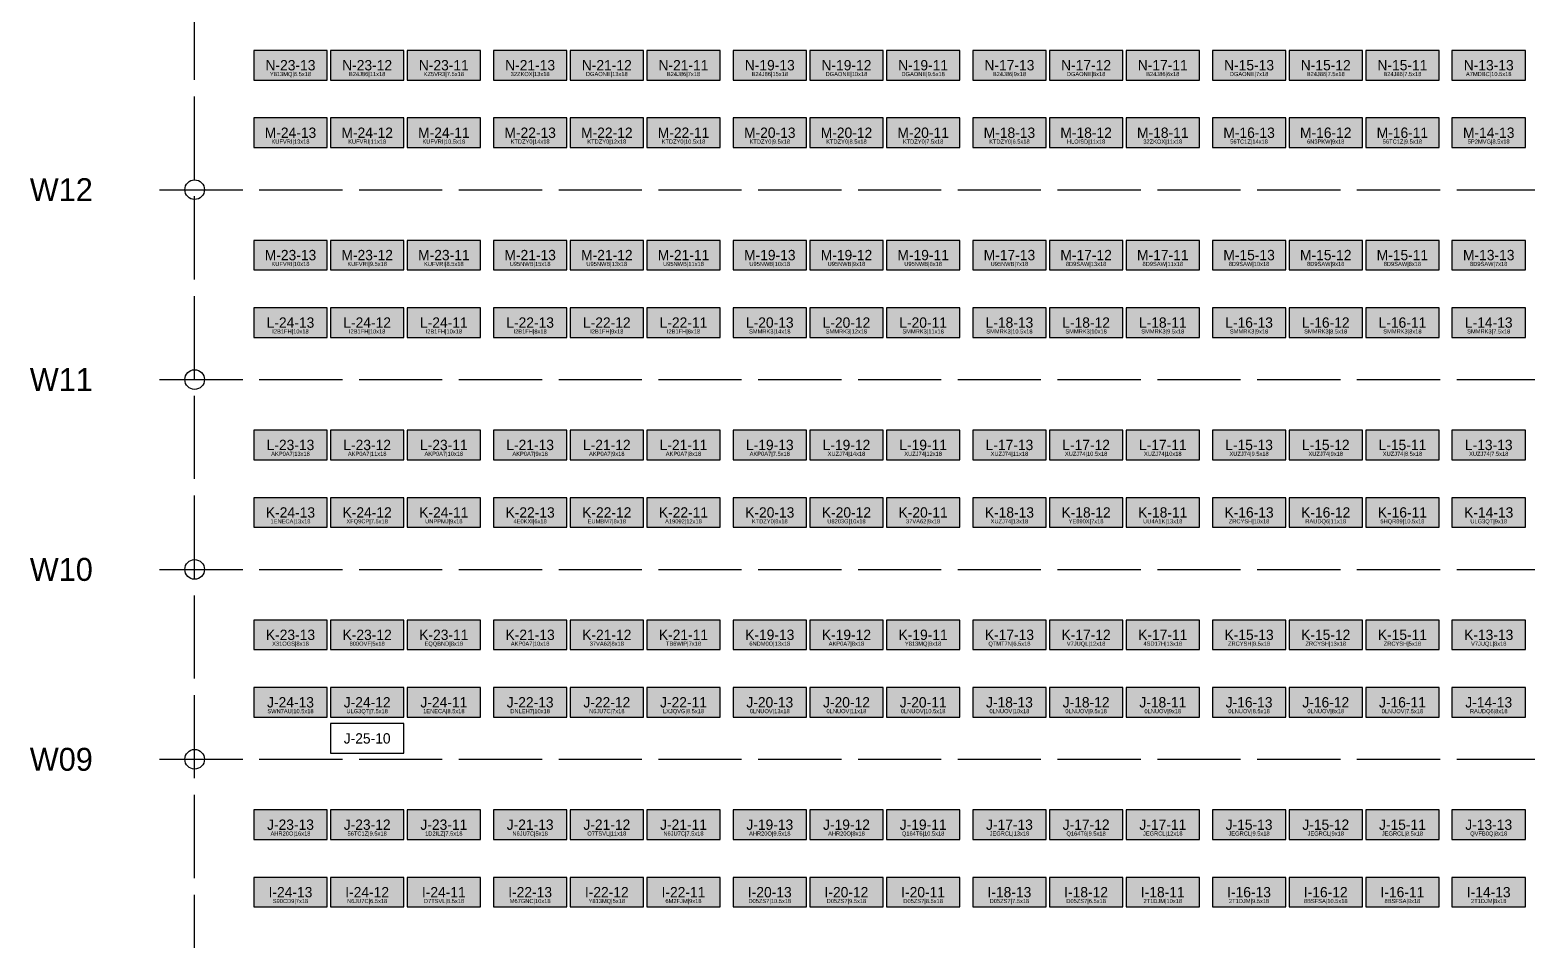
# Model space of a CAD drawing. Header units: metres. Extents: x 0 to 111, y -140 to 53.
# Drawn here: x 62.48 to 85.34, y 25.44 to 39.34 of the extents above; entities that cross this region are included whole.
import ezdxf
from ezdxf.enums import TextEntityAlignment as Align

# ---------------------------------------------------------------- set-up
doc = ezdxf.new("R2010")
doc.units = ezdxf.units.M
doc.linetypes.add('DASHED', pattern=[1.524, 1.27, -0.254])
for name, color, linetype in [('CROSS_AISLES', 4, 'Continuous'), ('LABELS', 7, 'Continuous'), ('RACK_L1', 7, 'Continuous'), ('STOCK_ONLY', 254, 'Continuous'), ('SUPPORT_POINTS', 8, 'Continuous'), ('WALKWAYS', 8, 'Continuous'), ('ZONE_A', 1, 'Continuous'), ('ZONE_B', 30, 'Continuous'), ('ZONE_C', 5, 'Continuous')]:
    doc.layers.add(name, color=color, linetype=linetype)

msp = doc.modelspace()

# ---------------------------------------------------------------- hatches: boundary and pattern name
at = {"layer": 'STOCK_ONLY'}
for points in [[(65.895, 38.574), (67.017, 38.574), (67.017, 39.025), (65.895, 39.025)], [(67.066, 38.574), (68.188, 38.574), (68.188, 39.025), (67.066, 39.025)], [(69.555, 38.574), (70.677, 38.574), (70.677, 39.025), (69.555, 39.025)], [(70.726, 38.574), (71.848, 38.574), (71.848, 39.025), (70.726, 39.025)], [(71.897, 38.574), (73.02, 38.574), (73.02, 39.025), (71.897, 39.025)], [(73.215, 38.574), (74.337, 38.574), (74.337, 39.025), (73.215, 39.025)], [(74.386, 38.574), (75.508, 38.574), (75.508, 39.025), (74.386, 39.025)], [(76.875, 38.574), (77.997, 38.574), (77.997, 39.025), (76.875, 39.025)], [(78.046, 38.574), (79.168, 38.574), (79.168, 39.025), (78.046, 39.025)], [(79.217, 38.574), (80.34, 38.574), (80.34, 39.025), (79.217, 39.025)], [(80.535, 38.574), (81.657, 38.574), (81.657, 39.025), (80.535, 39.025)], [(81.706, 38.574), (82.828, 38.574), (82.828, 39.025), (81.706, 39.025)], [(65.895, 37.543), (67.017, 37.543), (67.017, 37.994), (65.895, 37.994)], [(67.066, 37.543), (68.188, 37.543), (68.188, 37.994), (67.066, 37.994)], [(70.726, 37.543), (71.848, 37.543), (71.848, 37.994), (70.726, 37.994)], [(74.386, 37.543), (75.508, 37.543), (75.508, 37.994), (74.386, 37.994)], [(78.046, 37.543), (79.168, 37.543), (79.168, 37.994), (78.046, 37.994)], [(79.217, 37.543), (80.34, 37.543), (80.34, 37.994), (79.217, 37.994)], [(65.895, 35.674), (67.017, 35.674), (67.017, 36.125), (65.895, 36.125)], [(69.555, 35.674), (70.677, 35.674), (70.677, 36.125), (69.555, 36.125)], [(70.726, 35.674), (71.848, 35.674), (71.848, 36.125), (70.726, 36.125)], [(71.897, 35.674), (73.02, 35.674), (73.02, 36.125), (71.897, 36.125)], [(73.215, 35.674), (74.337, 35.674), (74.337, 36.125), (73.215, 36.125)], [(74.386, 35.674), (75.508, 35.674), (75.508, 36.125), (74.386, 36.125)], [(75.557, 35.674), (76.68, 35.674), (76.68, 36.125), (75.557, 36.125)], [(76.875, 35.674), (77.997, 35.674), (77.997, 36.125), (76.875, 36.125)], [(78.046, 35.674), (79.168, 35.674), (79.168, 36.125), (78.046, 36.125)], [(79.217, 35.674), (80.34, 35.674), (80.34, 36.125), (79.217, 36.125)], [(81.706, 35.674), (82.828, 35.674), (82.828, 36.125), (81.706, 36.125)], [(84.195, 35.674), (85.317, 35.674), (85.317, 36.125), (84.195, 36.125)], [(65.895, 34.643), (67.017, 34.643), (67.017, 35.094), (65.895, 35.094)], [(67.066, 34.643), (68.188, 34.643), (68.188, 35.094), (67.066, 35.094)], [(69.555, 34.643), (70.677, 34.643), (70.677, 35.094), (69.555, 35.094)], [(70.726, 34.643), (71.848, 34.643), (71.848, 35.094), (70.726, 35.094)], [(73.215, 34.643), (74.337, 34.643), (74.337, 35.094), (73.215, 35.094)], [(74.386, 34.643), (75.508, 34.643), (75.508, 35.094), (74.386, 35.094)], [(75.557, 34.643), (76.68, 34.643), (76.68, 35.094), (75.557, 35.094)], [(79.217, 34.643), (80.34, 34.643), (80.34, 35.094), (79.217, 35.094)], [(80.535, 34.643), (81.657, 34.643), (81.657, 35.094), (80.535, 35.094)], [(65.895, 32.775), (67.017, 32.775), (67.017, 33.226), (65.895, 33.226)], [(67.066, 32.775), (68.188, 32.775), (68.188, 33.226), (67.066, 33.226)], [(68.237, 32.775), (69.36, 32.775), (69.36, 33.226), (68.237, 33.226)], [(69.555, 32.775), (70.677, 32.775), (70.677, 33.226), (69.555, 33.226)], [(70.726, 32.775), (71.848, 32.775), (71.848, 33.226), (70.726, 33.226)], [(71.897, 32.775), (73.02, 32.775), (73.02, 33.226), (71.897, 33.226)], [(74.386, 32.775), (75.508, 32.775), (75.508, 33.226), (74.386, 33.226)], [(76.875, 32.775), (77.997, 32.775), (77.997, 33.226), (76.875, 33.226)], [(65.895, 31.743), (67.017, 31.743), (67.017, 32.194), (65.895, 32.194)], [(68.237, 31.743), (69.36, 31.743), (69.36, 32.194), (68.237, 32.194)], [(69.555, 31.743), (70.677, 31.743), (70.677, 32.194), (69.555, 32.194)], [(70.726, 31.743), (71.848, 31.743), (71.848, 32.194), (70.726, 32.194)], [(73.215, 31.743), (74.337, 31.743), (74.337, 32.194), (73.215, 32.194)], [(74.386, 31.743), (75.508, 31.743), (75.508, 32.194), (74.386, 32.194)], [(76.875, 31.743), (77.997, 31.743), (77.997, 32.194), (76.875, 32.194)], [(78.046, 31.743), (79.168, 31.743), (79.168, 32.194), (78.046, 32.194)], [(79.217, 31.743), (80.34, 31.743), (80.34, 32.194), (79.217, 32.194)], [(80.535, 31.743), (81.657, 31.743), (81.657, 32.194), (80.535, 32.194)], [(65.895, 29.874), (67.017, 29.874), (67.017, 30.325), (65.895, 30.325)], [(67.066, 29.874), (68.188, 29.874), (68.188, 30.325), (67.066, 30.325)], [(68.237, 29.874), (69.36, 29.874), (69.36, 30.325), (68.237, 30.325)], [(69.555, 29.874), (70.677, 29.874), (70.677, 30.325), (69.555, 30.325)], [(70.726, 29.874), (71.848, 29.874), (71.848, 30.325), (70.726, 30.325)], [(71.897, 29.874), (73.02, 29.874), (73.02, 30.325), (71.897, 30.325)], [(73.215, 29.874), (74.337, 29.874), (74.337, 30.325), (73.215, 30.325)], [(74.386, 29.874), (75.508, 29.874), (75.508, 30.325), (74.386, 30.325)], [(75.557, 29.874), (76.68, 29.874), (76.68, 30.325), (75.557, 30.325)], [(78.046, 29.874), (79.168, 29.874), (79.168, 30.325), (78.046, 30.325)], [(79.217, 29.874), (80.34, 29.874), (80.34, 30.325), (79.217, 30.325)], [(81.706, 29.874), (82.828, 29.874), (82.828, 30.325), (81.706, 30.325)], [(68.237, 28.843), (69.36, 28.843), (69.36, 29.294), (68.237, 29.294)], [(69.555, 28.843), (70.677, 28.843), (70.677, 29.294), (69.555, 29.294)], [(70.726, 28.843), (71.848, 28.843), (71.848, 29.294), (70.726, 29.294)], [(73.215, 28.843), (74.337, 28.843), (74.337, 29.294), (73.215, 29.294)], [(79.217, 28.843), (80.34, 28.843), (80.34, 29.294), (79.217, 29.294)], [(65.895, 26.974), (67.017, 26.974), (67.017, 27.425), (65.895, 27.425)], [(67.066, 26.974), (68.188, 26.974), (68.188, 27.425), (67.066, 27.425)], [(69.555, 26.974), (70.677, 26.974), (70.677, 27.425), (69.555, 27.425)], [(70.726, 26.974), (71.848, 26.974), (71.848, 27.425), (70.726, 27.425)], [(76.875, 26.974), (77.997, 26.974), (77.997, 27.425), (76.875, 27.425)], [(79.217, 26.974), (80.34, 26.974), (80.34, 27.425), (79.217, 27.425)], [(65.895, 25.943), (67.017, 25.943), (67.017, 26.394), (65.895, 26.394)], [(69.555, 25.943), (70.677, 25.943), (70.677, 26.394), (69.555, 26.394)], [(70.726, 25.943), (71.848, 25.943), (71.848, 26.394), (70.726, 26.394)]]:
    msp.add_hatch(color=254, dxfattribs=at).paths.add_polyline_path(points)
at = {"layer": 'ZONE_A'}
for points in [[(75.557, 38.574), (76.68, 38.574), (76.68, 39.025), (75.557, 39.025)], [(68.237, 37.543), (69.36, 37.543), (69.36, 37.994), (68.237, 37.994)], [(71.897, 37.543), (73.02, 37.543), (73.02, 37.994), (71.897, 37.994)], [(73.215, 37.543), (74.337, 37.543), (74.337, 37.994), (73.215, 37.994)], [(75.557, 37.543), (76.68, 37.543), (76.68, 37.994), (75.557, 37.994)], [(76.875, 37.543), (77.997, 37.543), (77.997, 37.994), (76.875, 37.994)], [(82.877, 37.543), (84, 37.543), (84, 37.994), (82.877, 37.994)], [(84.195, 37.543), (85.317, 37.543), (85.317, 37.994), (84.195, 37.994)], [(67.066, 35.674), (68.188, 35.674), (68.188, 36.125), (67.066, 36.125)], [(68.237, 35.674), (69.36, 35.674), (69.36, 36.125), (68.237, 36.125)], [(80.535, 35.674), (81.657, 35.674), (81.657, 36.125), (80.535, 36.125)], [(82.877, 35.674), (84, 35.674), (84, 36.125), (82.877, 36.125)], [(76.875, 34.643), (77.997, 34.643), (77.997, 35.094), (76.875, 35.094)], [(78.046, 34.643), (79.168, 34.643), (79.168, 35.094), (78.046, 35.094)], [(81.706, 34.643), (82.828, 34.643), (82.828, 35.094), (81.706, 35.094)], [(82.877, 34.643), (84, 34.643), (84, 35.094), (82.877, 35.094)], [(84.195, 34.643), (85.317, 34.643), (85.317, 35.094), (84.195, 35.094)], [(73.215, 32.775), (74.337, 32.775), (74.337, 33.226), (73.215, 33.226)], [(75.557, 32.775), (76.68, 32.775), (76.68, 33.226), (75.557, 33.226)], [(78.046, 32.775), (79.168, 32.775), (79.168, 33.226), (78.046, 33.226)], [(79.217, 32.775), (80.34, 32.775), (80.34, 33.226), (79.217, 33.226)], [(80.535, 32.775), (81.657, 32.775), (81.657, 33.226), (80.535, 33.226)], [(81.706, 32.775), (82.828, 32.775), (82.828, 33.226), (81.706, 33.226)], [(82.877, 32.775), (84, 32.775), (84, 33.226), (82.877, 33.226)], [(75.557, 31.743), (76.68, 31.743), (76.68, 32.194), (75.557, 32.194)], [(81.706, 31.743), (82.828, 31.743), (82.828, 32.194), (81.706, 32.194)], [(82.877, 31.743), (84, 31.743), (84, 32.194), (82.877, 32.194)], [(80.535, 29.874), (81.657, 29.874), (81.657, 30.325), (80.535, 30.325)], [(84.195, 29.874), (85.317, 29.874), (85.317, 30.325), (84.195, 30.325)], [(71.897, 28.843), (73.02, 28.843), (73.02, 29.294), (71.897, 29.294)], [(74.386, 28.843), (75.508, 28.843), (75.508, 29.294), (74.386, 29.294)], [(75.557, 28.843), (76.68, 28.843), (76.68, 29.294), (75.557, 29.294)], [(76.875, 28.843), (77.997, 28.843), (77.997, 29.294), (76.875, 29.294)], [(78.046, 28.843), (79.168, 28.843), (79.168, 29.294), (78.046, 29.294)], [(80.535, 28.843), (81.657, 28.843), (81.657, 29.294), (80.535, 29.294)], [(81.706, 28.843), (82.828, 28.843), (82.828, 29.294), (81.706, 29.294)], [(84.195, 28.843), (85.317, 28.843), (85.317, 29.294), (84.195, 29.294)], [(73.215, 26.974), (74.337, 26.974), (74.337, 27.425), (73.215, 27.425)], [(74.386, 26.974), (75.508, 26.974), (75.508, 27.425), (74.386, 27.425)], [(80.535, 26.974), (81.657, 26.974), (81.657, 27.425), (80.535, 27.425)], [(81.706, 26.974), (82.828, 26.974), (82.828, 27.425), (81.706, 27.425)], [(82.877, 26.974), (84, 26.974), (84, 27.425), (82.877, 27.425)], [(84.195, 26.974), (85.317, 26.974), (85.317, 27.425), (84.195, 27.425)], [(71.897, 25.943), (73.02, 25.943), (73.02, 26.394), (71.897, 26.394)], [(73.215, 25.943), (74.337, 25.943), (74.337, 26.394), (73.215, 26.394)], [(74.386, 25.943), (75.508, 25.943), (75.508, 26.394), (74.386, 26.394)], [(79.217, 25.943), (80.34, 25.943), (80.34, 26.394), (79.217, 26.394)], [(80.535, 25.943), (81.657, 25.943), (81.657, 26.394), (80.535, 26.394)], [(84.195, 25.943), (85.317, 25.943), (85.317, 26.394), (84.195, 26.394)]]:
    msp.add_hatch(color=1, dxfattribs=at).paths.add_polyline_path(points)
at = {"layer": 'ZONE_B'}
for points in [[(82.877, 38.574), (84, 38.574), (84, 39.025), (82.877, 39.025)], [(84.195, 38.574), (85.317, 38.574), (85.317, 39.025), (84.195, 39.025)], [(69.555, 37.543), (70.677, 37.543), (70.677, 37.994), (69.555, 37.994)], [(68.237, 34.643), (69.36, 34.643), (69.36, 35.094), (68.237, 35.094)], [(71.897, 34.643), (73.02, 34.643), (73.02, 35.094), (71.897, 35.094)], [(84.195, 32.775), (85.317, 32.775), (85.317, 33.226), (84.195, 33.226)], [(76.875, 29.874), (77.997, 29.874), (77.997, 30.325), (76.875, 30.325)], [(82.877, 29.874), (84, 29.874), (84, 30.325), (82.877, 30.325)], [(65.895, 28.843), (67.017, 28.843), (67.017, 29.294), (65.895, 29.294)], [(82.877, 28.843), (84, 28.843), (84, 29.294), (82.877, 29.294)], [(75.557, 26.974), (76.68, 26.974), (76.68, 27.425), (75.557, 27.425)], [(78.046, 26.974), (79.168, 26.974), (79.168, 27.425), (78.046, 27.425)], [(67.066, 25.943), (68.188, 25.943), (68.188, 26.394), (67.066, 26.394)], [(75.557, 25.943), (76.68, 25.943), (76.68, 26.394), (75.557, 26.394)], [(76.875, 25.943), (77.997, 25.943), (77.997, 26.394), (76.875, 26.394)], [(78.046, 25.943), (79.168, 25.943), (79.168, 26.394), (78.046, 26.394)], [(82.877, 25.943), (84, 25.943), (84, 26.394), (82.877, 26.394)]]:
    msp.add_hatch(color=30, dxfattribs=at).paths.add_polyline_path(points)
at = {"layer": 'ZONE_C'}
for points in [[(68.237, 38.574), (69.36, 38.574), (69.36, 39.025), (68.237, 39.025)], [(80.535, 37.543), (81.657, 37.543), (81.657, 37.994), (80.535, 37.994)], [(81.706, 37.543), (82.828, 37.543), (82.828, 37.994), (81.706, 37.994)], [(67.066, 31.743), (68.188, 31.743), (68.188, 32.194), (67.066, 32.194)], [(71.897, 31.743), (73.02, 31.743), (73.02, 32.194), (71.897, 32.194)], [(84.195, 31.743), (85.317, 31.743), (85.317, 32.194), (84.195, 32.194)], [(67.066, 28.843), (68.188, 28.843), (68.188, 29.294), (67.066, 29.294)], [(68.237, 26.974), (69.36, 26.974), (69.36, 27.425), (68.237, 27.425)], [(71.897, 26.974), (73.02, 26.974), (73.02, 27.425), (71.897, 27.425)], [(68.237, 25.943), (69.36, 25.943), (69.36, 26.394), (68.237, 26.394)], [(81.706, 25.943), (82.828, 25.943), (82.828, 26.394), (81.706, 26.394)]]:
    msp.add_hatch(color=5, dxfattribs=at).paths.add_polyline_path(points)

# ---------------------------------------------------------------- linework, layer by layer
at = {"layer": 'CROSS_AISLES', "linetype": 'DASHED'}
msp.add_line((64.992, 2), (64.992, 52.4), dxfattribs=at)
at = {"layer": 'RACK_L1'}
for points in [[(65.895, 38.574), (67.017, 38.574), (67.017, 39.025), (65.895, 39.025)], [(67.066, 38.574), (68.188, 38.574), (68.188, 39.025), (67.066, 39.025)], [(68.237, 38.574), (69.36, 38.574), (69.36, 39.025), (68.237, 39.025)], [(69.555, 38.574), (70.677, 38.574), (70.677, 39.025), (69.555, 39.025)], [(70.726, 38.574), (71.848, 38.574), (71.848, 39.025), (70.726, 39.025)], [(71.897, 38.574), (73.02, 38.574), (73.02, 39.025), (71.897, 39.025)], [(73.215, 38.574), (74.337, 38.574), (74.337, 39.025), (73.215, 39.025)], [(74.386, 38.574), (75.508, 38.574), (75.508, 39.025), (74.386, 39.025)], [(75.557, 38.574), (76.68, 38.574), (76.68, 39.025), (75.557, 39.025)], [(76.875, 38.574), (77.997, 38.574), (77.997, 39.025), (76.875, 39.025)], [(78.046, 38.574), (79.168, 38.574), (79.168, 39.025), (78.046, 39.025)], [(79.217, 38.574), (80.34, 38.574), (80.34, 39.025), (79.217, 39.025)], [(80.535, 38.574), (81.657, 38.574), (81.657, 39.025), (80.535, 39.025)], [(81.706, 38.574), (82.828, 38.574), (82.828, 39.025), (81.706, 39.025)], [(82.877, 38.574), (84, 38.574), (84, 39.025), (82.877, 39.025)], [(84.195, 38.574), (85.317, 38.574), (85.317, 39.025), (84.195, 39.025)], [(65.895, 37.543), (67.017, 37.543), (67.017, 37.994), (65.895, 37.994)], [(67.066, 37.543), (68.188, 37.543), (68.188, 37.994), (67.066, 37.994)], [(68.237, 37.543), (69.36, 37.543), (69.36, 37.994), (68.237, 37.994)], [(69.555, 37.543), (70.677, 37.543), (70.677, 37.994), (69.555, 37.994)], [(70.726, 37.543), (71.848, 37.543), (71.848, 37.994), (70.726, 37.994)], [(71.897, 37.543), (73.02, 37.543), (73.02, 37.994), (71.897, 37.994)], [(73.215, 37.543), (74.337, 37.543), (74.337, 37.994), (73.215, 37.994)], [(74.386, 37.543), (75.508, 37.543), (75.508, 37.994), (74.386, 37.994)], [(75.557, 37.543), (76.68, 37.543), (76.68, 37.994), (75.557, 37.994)], [(76.875, 37.543), (77.997, 37.543), (77.997, 37.994), (76.875, 37.994)], [(78.046, 37.543), (79.168, 37.543), (79.168, 37.994), (78.046, 37.994)], [(79.217, 37.543), (80.34, 37.543), (80.34, 37.994), (79.217, 37.994)], [(80.535, 37.543), (81.657, 37.543), (81.657, 37.994), (80.535, 37.994)], [(81.706, 37.543), (82.828, 37.543), (82.828, 37.994), (81.706, 37.994)], [(82.877, 37.543), (84, 37.543), (84, 37.994), (82.877, 37.994)], [(84.195, 37.543), (85.317, 37.543), (85.317, 37.994), (84.195, 37.994)], [(65.895, 35.674), (67.017, 35.674), (67.017, 36.125), (65.895, 36.125)], [(67.066, 35.674), (68.188, 35.674), (68.188, 36.125), (67.066, 36.125)], [(68.237, 35.674), (69.36, 35.674), (69.36, 36.125), (68.237, 36.125)], [(69.555, 35.674), (70.677, 35.674), (70.677, 36.125), (69.555, 36.125)], [(70.726, 35.674), (71.848, 35.674), (71.848, 36.125), (70.726, 36.125)], [(71.897, 35.674), (73.02, 35.674), (73.02, 36.125), (71.897, 36.125)], [(73.215, 35.674), (74.337, 35.674), (74.337, 36.125), (73.215, 36.125)], [(74.386, 35.674), (75.508, 35.674), (75.508, 36.125), (74.386, 36.125)], [(75.557, 35.674), (76.68, 35.674), (76.68, 36.125), (75.557, 36.125)], [(76.875, 35.674), (77.997, 35.674), (77.997, 36.125), (76.875, 36.125)], [(78.046, 35.674), (79.168, 35.674), (79.168, 36.125), (78.046, 36.125)], [(79.217, 35.674), (80.34, 35.674), (80.34, 36.125), (79.217, 36.125)], [(80.535, 35.674), (81.657, 35.674), (81.657, 36.125), (80.535, 36.125)], [(81.706, 35.674), (82.828, 35.674), (82.828, 36.125), (81.706, 36.125)], [(82.877, 35.674), (84, 35.674), (84, 36.125), (82.877, 36.125)], [(84.195, 35.674), (85.317, 35.674), (85.317, 36.125), (84.195, 36.125)], [(65.895, 34.643), (67.017, 34.643), (67.017, 35.094), (65.895, 35.094)], [(67.066, 34.643), (68.188, 34.643), (68.188, 35.094), (67.066, 35.094)], [(68.237, 34.643), (69.36, 34.643), (69.36, 35.094), (68.237, 35.094)], [(69.555, 34.643), (70.677, 34.643), (70.677, 35.094), (69.555, 35.094)], [(70.726, 34.643), (71.848, 34.643), (71.848, 35.094), (70.726, 35.094)], [(71.897, 34.643), (73.02, 34.643), (73.02, 35.094), (71.897, 35.094)], [(73.215, 34.643), (74.337, 34.643), (74.337, 35.094), (73.215, 35.094)], [(74.386, 34.643), (75.508, 34.643), (75.508, 35.094), (74.386, 35.094)], [(75.557, 34.643), (76.68, 34.643), (76.68, 35.094), (75.557, 35.094)], [(76.875, 34.643), (77.997, 34.643), (77.997, 35.094), (76.875, 35.094)], [(78.046, 34.643), (79.168, 34.643), (79.168, 35.094), (78.046, 35.094)], [(79.217, 34.643), (80.34, 34.643), (80.34, 35.094), (79.217, 35.094)], [(80.535, 34.643), (81.657, 34.643), (81.657, 35.094), (80.535, 35.094)], [(81.706, 34.643), (82.828, 34.643), (82.828, 35.094), (81.706, 35.094)], [(82.877, 34.643), (84, 34.643), (84, 35.094), (82.877, 35.094)], [(84.195, 34.643), (85.317, 34.643), (85.317, 35.094), (84.195, 35.094)], [(65.895, 32.775), (67.017, 32.775), (67.017, 33.226), (65.895, 33.226)], [(67.066, 32.775), (68.188, 32.775), (68.188, 33.226), (67.066, 33.226)], [(68.237, 32.775), (69.36, 32.775), (69.36, 33.226), (68.237, 33.226)], [(69.555, 32.775), (70.677, 32.775), (70.677, 33.226), (69.555, 33.226)], [(70.726, 32.775), (71.848, 32.775), (71.848, 33.226), (70.726, 33.226)], [(71.897, 32.775), (73.02, 32.775), (73.02, 33.226), (71.897, 33.226)], [(73.215, 32.775), (74.337, 32.775), (74.337, 33.226), (73.215, 33.226)], [(74.386, 32.775), (75.508, 32.775), (75.508, 33.226), (74.386, 33.226)], [(75.557, 32.775), (76.68, 32.775), (76.68, 33.226), (75.557, 33.226)], [(76.875, 32.775), (77.997, 32.775), (77.997, 33.226), (76.875, 33.226)], [(78.046, 32.775), (79.168, 32.775), (79.168, 33.226), (78.046, 33.226)], [(79.217, 32.775), (80.34, 32.775), (80.34, 33.226), (79.217, 33.226)], [(80.535, 32.775), (81.657, 32.775), (81.657, 33.226), (80.535, 33.226)], [(81.706, 32.775), (82.828, 32.775), (82.828, 33.226), (81.706, 33.226)], [(82.877, 32.775), (84, 32.775), (84, 33.226), (82.877, 33.226)], [(84.195, 32.775), (85.317, 32.775), (85.317, 33.226), (84.195, 33.226)], [(65.895, 31.743), (67.017, 31.743), (67.017, 32.194), (65.895, 32.194)], [(67.066, 31.743), (68.188, 31.743), (68.188, 32.194), (67.066, 32.194)], [(68.237, 31.743), (69.36, 31.743), (69.36, 32.194), (68.237, 32.194)], [(69.555, 31.743), (70.677, 31.743), (70.677, 32.194), (69.555, 32.194)], [(70.726, 31.743), (71.848, 31.743), (71.848, 32.194), (70.726, 32.194)], [(71.897, 31.743), (73.02, 31.743), (73.02, 32.194), (71.897, 32.194)], [(73.215, 31.743), (74.337, 31.743), (74.337, 32.194), (73.215, 32.194)], [(74.386, 31.743), (75.508, 31.743), (75.508, 32.194), (74.386, 32.194)], [(75.557, 31.743), (76.68, 31.743), (76.68, 32.194), (75.557, 32.194)], [(76.875, 31.743), (77.997, 31.743), (77.997, 32.194), (76.875, 32.194)], [(78.046, 31.743), (79.168, 31.743), (79.168, 32.194), (78.046, 32.194)], [(79.217, 31.743), (80.34, 31.743), (80.34, 32.194), (79.217, 32.194)], [(80.535, 31.743), (81.657, 31.743), (81.657, 32.194), (80.535, 32.194)], [(81.706, 31.743), (82.828, 31.743), (82.828, 32.194), (81.706, 32.194)], [(82.877, 31.743), (84, 31.743), (84, 32.194), (82.877, 32.194)], [(84.195, 31.743), (85.317, 31.743), (85.317, 32.194), (84.195, 32.194)], [(65.895, 29.874), (67.017, 29.874), (67.017, 30.325), (65.895, 30.325)], [(67.066, 29.874), (68.188, 29.874), (68.188, 30.325), (67.066, 30.325)], [(68.237, 29.874), (69.36, 29.874), (69.36, 30.325), (68.237, 30.325)], [(69.555, 29.874), (70.677, 29.874), (70.677, 30.325), (69.555, 30.325)], [(70.726, 29.874), (71.848, 29.874), (71.848, 30.325), (70.726, 30.325)], [(71.897, 29.874), (73.02, 29.874), (73.02, 30.325), (71.897, 30.325)], [(73.215, 29.874), (74.337, 29.874), (74.337, 30.325), (73.215, 30.325)], [(74.386, 29.874), (75.508, 29.874), (75.508, 30.325), (74.386, 30.325)], [(75.557, 29.874), (76.68, 29.874), (76.68, 30.325), (75.557, 30.325)], [(76.875, 29.874), (77.997, 29.874), (77.997, 30.325), (76.875, 30.325)], [(78.046, 29.874), (79.168, 29.874), (79.168, 30.325), (78.046, 30.325)], [(79.217, 29.874), (80.34, 29.874), (80.34, 30.325), (79.217, 30.325)], [(80.535, 29.874), (81.657, 29.874), (81.657, 30.325), (80.535, 30.325)], [(81.706, 29.874), (82.828, 29.874), (82.828, 30.325), (81.706, 30.325)], [(82.877, 29.874), (84, 29.874), (84, 30.325), (82.877, 30.325)], [(84.195, 29.874), (85.317, 29.874), (85.317, 30.325), (84.195, 30.325)], [(65.895, 28.843), (67.017, 28.843), (67.017, 29.294), (65.895, 29.294)], [(67.066, 28.843), (68.188, 28.843), (68.188, 29.294), (67.066, 29.294)], [(68.237, 28.843), (69.36, 28.843), (69.36, 29.294), (68.237, 29.294)], [(69.555, 28.843), (70.677, 28.843), (70.677, 29.294), (69.555, 29.294)], [(70.726, 28.843), (71.848, 28.843), (71.848, 29.294), (70.726, 29.294)], [(71.897, 28.843), (73.02, 28.843), (73.02, 29.294), (71.897, 29.294)], [(73.215, 28.843), (74.337, 28.843), (74.337, 29.294), (73.215, 29.294)], [(74.386, 28.843), (75.508, 28.843), (75.508, 29.294), (74.386, 29.294)], [(75.557, 28.843), (76.68, 28.843), (76.68, 29.294), (75.557, 29.294)], [(76.875, 28.843), (77.997, 28.843), (77.997, 29.294), (76.875, 29.294)], [(78.046, 28.843), (79.168, 28.843), (79.168, 29.294), (78.046, 29.294)], [(79.217, 28.843), (80.34, 28.843), (80.34, 29.294), (79.217, 29.294)], [(80.535, 28.843), (81.657, 28.843), (81.657, 29.294), (80.535, 29.294)], [(81.706, 28.843), (82.828, 28.843), (82.828, 29.294), (81.706, 29.294)], [(82.877, 28.843), (84, 28.843), (84, 29.294), (82.877, 29.294)], [(84.195, 28.843), (85.317, 28.843), (85.317, 29.294), (84.195, 29.294)], [(67.066, 28.293), (68.188, 28.293), (68.188, 28.744), (67.066, 28.744)], [(65.895, 26.974), (67.017, 26.974), (67.017, 27.425), (65.895, 27.425)], [(67.066, 26.974), (68.188, 26.974), (68.188, 27.425), (67.066, 27.425)], [(68.237, 26.974), (69.36, 26.974), (69.36, 27.425), (68.237, 27.425)], [(69.555, 26.974), (70.677, 26.974), (70.677, 27.425), (69.555, 27.425)], [(70.726, 26.974), (71.848, 26.974), (71.848, 27.425), (70.726, 27.425)], [(71.897, 26.974), (73.02, 26.974), (73.02, 27.425), (71.897, 27.425)], [(73.215, 26.974), (74.337, 26.974), (74.337, 27.425), (73.215, 27.425)], [(74.386, 26.974), (75.508, 26.974), (75.508, 27.425), (74.386, 27.425)], [(75.557, 26.974), (76.68, 26.974), (76.68, 27.425), (75.557, 27.425)], [(76.875, 26.974), (77.997, 26.974), (77.997, 27.425), (76.875, 27.425)], [(78.046, 26.974), (79.168, 26.974), (79.168, 27.425), (78.046, 27.425)], [(79.217, 26.974), (80.34, 26.974), (80.34, 27.425), (79.217, 27.425)], [(80.535, 26.974), (81.657, 26.974), (81.657, 27.425), (80.535, 27.425)], [(81.706, 26.974), (82.828, 26.974), (82.828, 27.425), (81.706, 27.425)], [(82.877, 26.974), (84, 26.974), (84, 27.425), (82.877, 27.425)], [(84.195, 26.974), (85.317, 26.974), (85.317, 27.425), (84.195, 27.425)], [(65.895, 25.943), (67.017, 25.943), (67.017, 26.394), (65.895, 26.394)], [(67.066, 25.943), (68.188, 25.943), (68.188, 26.394), (67.066, 26.394)], [(68.237, 25.943), (69.36, 25.943), (69.36, 26.394), (68.237, 26.394)], [(69.555, 25.943), (70.677, 25.943), (70.677, 26.394), (69.555, 26.394)], [(70.726, 25.943), (71.848, 25.943), (71.848, 26.394), (70.726, 26.394)], [(71.897, 25.943), (73.02, 25.943), (73.02, 26.394), (71.897, 26.394)], [(73.215, 25.943), (74.337, 25.943), (74.337, 26.394), (73.215, 26.394)], [(74.386, 25.943), (75.508, 25.943), (75.508, 26.394), (74.386, 26.394)], [(75.557, 25.943), (76.68, 25.943), (76.68, 26.394), (75.557, 26.394)], [(76.875, 25.943), (77.997, 25.943), (77.997, 26.394), (76.875, 26.394)], [(78.046, 25.943), (79.168, 25.943), (79.168, 26.394), (78.046, 26.394)], [(79.217, 25.943), (80.34, 25.943), (80.34, 26.394), (79.217, 26.394)], [(80.535, 25.943), (81.657, 25.943), (81.657, 26.394), (80.535, 26.394)], [(81.706, 25.943), (82.828, 25.943), (82.828, 26.394), (81.706, 26.394)], [(82.877, 25.943), (84, 25.943), (84, 26.394), (82.877, 26.394)], [(84.195, 25.943), (85.317, 25.943), (85.317, 26.394), (84.195, 26.394)]]:
    msp.add_lwpolyline(points, close=True, dxfattribs=at)
at = {"layer": 'SUPPORT_POINTS'}
for centre in [(64.992, 36.899), (64.992, 33.999), (64.992, 31.099), (64.992, 28.199)]:
    msp.add_circle(centre, 0.15, dxfattribs=at)
at = {"layer": 'WALKWAYS', "linetype": 'DASHED'}
for p, q in [((64.456, 36.899), (110.912, 36.899)), ((64.456, 33.999), (110.912, 33.999)), ((64.456, 31.099), (110.912, 31.099)), ((64.456, 28.199), (110.912, 28.199))]:
    msp.add_line(p, q, dxfattribs=at)

# ---------------------------------------------------------------- texts
at = {"layer": 'LABELS'}
for s, height, p in [('N-23-13', 0.1579, (66.456, 38.8)), ('N-23-12', 0.1579, (67.627, 38.8)), ('N-23-11', 0.1579, (68.798, 38.8)), ('N-21-13', 0.1579, (70.116, 38.8)), ('N-21-12', 0.1579, (71.287, 38.8)), ('N-21-11', 0.1579, (72.458, 38.8)), ('N-19-13', 0.1579, (73.776, 38.8)), ('N-19-12', 0.1579, (74.947, 38.8)), ('N-19-11', 0.1579, (76.118, 38.8)), ('N-17-13', 0.1579, (77.436, 38.8)), ('N-17-12', 0.1579, (78.607, 38.8)), ('N-17-11', 0.1579, (79.778, 38.8)), ('N-15-13', 0.1579, (81.096, 38.8)), ('N-15-12', 0.1579, (82.267, 38.8)), ('N-15-11', 0.1579, (83.438, 38.8)), ('N-13-13', 0.1579, (84.756, 38.8)), ('Y813MQ|6.5x18', 0.06314, (66.456, 38.665)), ('B24J86|11x18', 0.06314, (67.627, 38.665)), ('KZ5VR3|7.5x18', 0.06314, (68.798, 38.665)), ('32ZKOX|13x18', 0.06314, (70.116, 38.665)), ('DGAONE|13x18', 0.06314, (71.287, 38.665)), ('B24J86|7x18', 0.06314, (72.458, 38.665)), ('B24J86|15x18', 0.06314, (73.776, 38.665)), ('DGAONE|10x18', 0.06314, (74.947, 38.665)), ('DGAONE|9.5x18', 0.06314, (76.118, 38.665)), ('B24J86|9x18', 0.06314, (77.436, 38.665)), ('DGAONE|8x18', 0.06314, (78.607, 38.665)), ('B24J86|6x18', 0.06314, (79.778, 38.665)), ('DGAONE|7x18', 0.06314, (81.096, 38.665)), ('B24J86|7.5x18', 0.06314, (82.267, 38.665)), ('B24J86|7.5x18', 0.06314, (83.438, 38.665)), ('A7MDBC|10.5x18', 0.06314, (84.756, 38.665)), ('M-24-13', 0.1579, (66.456, 37.769)), ('M-24-12', 0.1579, (67.627, 37.769)), ('M-24-11', 0.1579, (68.798, 37.769)), ('M-22-13', 0.1579, (70.116, 37.769)), ('M-22-12', 0.1579, (71.287, 37.769)), ('M-22-11', 0.1579, (72.458, 37.769)), ('M-20-13', 0.1579, (73.776, 37.769)), ('M-20-12', 0.1579, (74.947, 37.769)), ('M-20-11', 0.1579, (76.118, 37.769)), ('M-18-13', 0.1579, (77.436, 37.769)), ('M-18-12', 0.1579, (78.607, 37.769)), ('M-18-11', 0.1579, (79.778, 37.769)), ('M-16-13', 0.1579, (81.096, 37.769)), ('M-16-12', 0.1579, (82.267, 37.769)), ('M-16-11', 0.1579, (83.438, 37.769)), ('M-14-13', 0.1579, (84.756, 37.769)), ('KUFVRI|13x18', 0.06314, (66.456, 37.634)), ('KUFVRI|11x18', 0.06314, (67.627, 37.634)), ('KUFVRI|10.5x18', 0.06314, (68.798, 37.634)), ('KTDZY0|14x18', 0.06314, (70.116, 37.634)), ('KTDZY0|12x18', 0.06314, (71.287, 37.634)), ('KTDZY0|10.5x18', 0.06314, (72.458, 37.634)), ('KTDZY0|9.5x18', 0.06314, (73.776, 37.634)), ('KTDZY0|8.5x18', 0.06314, (74.947, 37.634)), ('KTDZY0|7.5x18', 0.06314, (76.118, 37.634)), ('KTDZY0|6.5x18', 0.06314, (77.436, 37.634)), ('HLOISD|11x18', 0.06314, (78.607, 37.634)), ('32ZKOX|11x18', 0.06314, (79.778, 37.634)), ('56TC1Z|14x18', 0.06314, (81.096, 37.634)), ('6N3PKW|9x18', 0.06314, (82.267, 37.634)), ('56TC1Z|9.5x18', 0.06314, (83.438, 37.634)), ('5P2MVG|8.5x18', 0.06314, (84.756, 37.634)), ('M-23-13', 0.1579, (66.456, 35.9)), ('M-23-12', 0.1579, (67.627, 35.9)), ('M-23-11', 0.1579, (68.798, 35.9)), ('M-21-13', 0.1579, (70.116, 35.9)), ('M-21-12', 0.1579, (71.287, 35.9)), ('M-21-11', 0.1579, (72.458, 35.9)), ('M-19-13', 0.1579, (73.776, 35.9)), ('M-19-12', 0.1579, (74.947, 35.9)), ('M-19-11', 0.1579, (76.118, 35.9)), ('M-17-13', 0.1579, (77.436, 35.9)), ('M-17-12', 0.1579, (78.607, 35.9)), ('M-17-11', 0.1579, (79.778, 35.9)), ('M-15-13', 0.1579, (81.096, 35.9)), ('M-15-12', 0.1579, (82.267, 35.9)), ('M-15-11', 0.1579, (83.438, 35.9)), ('M-13-13', 0.1579, (84.756, 35.9)), ('KUFVRI|10x18', 0.06314, (66.456, 35.765)), ('KUFVRI|9.5x18', 0.06314, (67.627, 35.765)), ('KUFVRI|8.5x18', 0.06314, (68.798, 35.765)), ('U95NWB|15x18', 0.06314, (70.116, 35.765)), ('U95NWB|13x18', 0.06314, (71.287, 35.765)), ('U95NWB|11x18', 0.06314, (72.458, 35.765)), ('U95NWB|10x18', 0.06314, (73.776, 35.765)), ('U95NWB|9x18', 0.06314, (74.947, 35.765)), ('U95NWB|8x18', 0.06314, (76.118, 35.765)), ('U95NWB|7x18', 0.06314, (77.436, 35.765)), ('8D9SAW|13x18', 0.06314, (78.607, 35.765)), ('8D9SAW|11x18', 0.06314, (79.778, 35.765)), ('8D9SAW|10x18', 0.06314, (81.096, 35.765)), ('8D9SAW|9x18', 0.06314, (82.267, 35.765)), ('8D9SAW|8x18', 0.06314, (83.438, 35.765)), ('8D9SAW|7x18', 0.06314, (84.756, 35.765)), ('L-24-13', 0.1579, (66.456, 34.869)), ('I2B1FH|10x18', 0.06314, (66.456, 34.734)), ('L-24-12', 0.1579, (67.627, 34.869)), ('I2B1FH|10x18', 0.06314, (67.627, 34.734)), ('L-24-11', 0.1579, (68.798, 34.869)), ('I2B1FH|10x18', 0.06314, (68.798, 34.734)), ('L-22-13', 0.1579, (70.116, 34.869)), ('I2B1FH|8x18', 0.06314, (70.116, 34.734)), ('L-22-12', 0.1579, (71.287, 34.869)), ('I2B1FH|9x18', 0.06314, (71.287, 34.734)), ('L-22-11', 0.1579, (72.458, 34.869)), ('I2B1FH|8x18', 0.06314, (72.458, 34.734)), ('L-20-13', 0.1579, (73.776, 34.869)), ('SMMRK3|14x18', 0.06314, (73.776, 34.734)), ('L-20-12', 0.1579, (74.947, 34.869)), ('SMMRK3|12x18', 0.06314, (74.947, 34.734)), ('L-20-11', 0.1579, (76.118, 34.869)), ('SMMRK3|11x18', 0.06314, (76.118, 34.734)), ('L-18-13', 0.1579, (77.436, 34.869)), ('SMMRK3|10.5x18', 0.06314, (77.436, 34.734)), ('L-18-12', 0.1579, (78.607, 34.869)), ('SMMRK3|10x18', 0.06314, (78.607, 34.734)), ('L-18-11', 0.1579, (79.778, 34.869)), ('SMMRK3|9.5x18', 0.06314, (79.778, 34.734)), ('L-16-13', 0.1579, (81.096, 34.869)), ('SMMRK3|9x18', 0.06314, (81.096, 34.734)), ('L-16-12', 0.1579, (82.267, 34.869)), ('SMMRK3|8.5x18', 0.06314, (82.267, 34.734)), ('L-16-11', 0.1579, (83.438, 34.869)), ('SMMRK3|8x18', 0.06314, (83.438, 34.734)), ('L-14-13', 0.1579, (84.756, 34.869)), ('SMMRK3|7.5x18', 0.06314, (84.756, 34.734)), ('L-23-13', 0.1579, (66.456, 33)), ('L-23-12', 0.1579, (67.627, 33)), ('L-23-11', 0.1579, (68.798, 33)), ('L-21-13', 0.1579, (70.116, 33)), ('L-21-12', 0.1579, (71.287, 33)), ('L-21-11', 0.1579, (72.458, 33)), ('L-19-13', 0.1579, (73.776, 33)), ('L-19-12', 0.1579, (74.947, 33)), ('L-19-11', 0.1579, (76.118, 33)), ('L-17-13', 0.1579, (77.436, 33)), ('L-17-12', 0.1579, (78.607, 33)), ('L-17-11', 0.1579, (79.778, 33)), ('L-15-13', 0.1579, (81.096, 33)), ('L-15-12', 0.1579, (82.267, 33)), ('L-15-11', 0.1579, (83.438, 33)), ('L-13-13', 0.1579, (84.756, 33)), ('AKP0A7|13x18', 0.06314, (66.456, 32.865)), ('AKP0A7|11x18', 0.06314, (67.627, 32.865)), ('AKP0A7|10x18', 0.06314, (68.798, 32.865)), ('AKP0A7|9x18', 0.06314, (70.116, 32.865)), ('AKP0A7|9x18', 0.06314, (71.287, 32.865)), ('AKP0A7|8x18', 0.06314, (72.458, 32.865)), ('AKP0A7|7.5x18', 0.06314, (73.776, 32.865)), ('XUZJ74|14x18', 0.06314, (74.947, 32.865)), ('XUZJ74|12x18', 0.06314, (76.118, 32.865)), ('XUZJ74|11x18', 0.06314, (77.436, 32.865)), ('XUZJ74|10.5x18', 0.06314, (78.607, 32.865)), ('XUZJ74|10x18', 0.06314, (79.778, 32.865)), ('XUZJ74|9.5x18', 0.06314, (81.096, 32.865)), ('XUZJ74|9x18', 0.06314, (82.267, 32.865)), ('XUZJ74|8.5x18', 0.06314, (83.438, 32.865)), ('XUZJ74|7.5x18', 0.06314, (84.756, 32.865)), ('K-24-13', 0.1579, (66.456, 31.969)), ('K-24-12', 0.1579, (67.627, 31.969)), ('K-24-11', 0.1579, (68.798, 31.969)), ('K-22-13', 0.1579, (70.116, 31.969)), ('K-22-12', 0.1579, (71.287, 31.969)), ('K-22-11', 0.1579, (72.458, 31.969)), ('K-20-13', 0.1579, (73.776, 31.969)), ('K-20-12', 0.1579, (74.947, 31.969)), ('K-20-11', 0.1579, (76.118, 31.969)), ('K-18-13', 0.1579, (77.436, 31.969)), ('K-18-12', 0.1579, (78.607, 31.969)), ('K-18-11', 0.1579, (79.778, 31.969)), ('K-16-13', 0.1579, (81.096, 31.969)), ('K-16-12', 0.1579, (82.267, 31.969)), ('K-16-11', 0.1579, (83.438, 31.969)), ('K-14-13', 0.1579, (84.756, 31.969)), ('1ENECA|13x18', 0.06314, (66.456, 31.834)), ('XFQ9CP|7.5x18', 0.06314, (67.627, 31.834)), ('UNPPMJ|9x18', 0.06314, (68.798, 31.834)), ('4E0KXI|6x18', 0.06314, (70.116, 31.834)), ('EUMBM7|8x18', 0.06314, (71.287, 31.834)), ('A19092|12x18', 0.06314, (72.458, 31.834)), ('KTDZY0|8x18', 0.06314, (73.776, 31.834)), ('U8203G|10x18', 0.06314, (74.947, 31.834)), ('37VA62|9x18', 0.06314, (76.118, 31.834)), ('XUZJ74|13x18', 0.06314, (77.436, 31.834)), ('YE890X|7x18', 0.06314, (78.607, 31.834)), ('UU4A1K|13x18', 0.06314, (79.778, 31.834)), ('ZRCYSH|10x18', 0.06314, (81.096, 31.834)), ('RAUDQ6|11x18', 0.06314, (82.267, 31.834)), ('5HQR89|10.5x18', 0.06314, (83.438, 31.834)), ('ULG3QT|9x18', 0.06314, (84.756, 31.834)), ('K-23-13', 0.1579, (66.456, 30.1)), ('X31OGS|8x18', 0.06314, (66.456, 29.965)), ('K-23-12', 0.1579, (67.627, 30.1)), ('800OVF|5x18', 0.06314, (67.627, 29.965)), ('K-23-11', 0.1579, (68.798, 30.1)), ('EQQBND|8x18', 0.06314, (68.798, 29.965)), ('K-21-13', 0.1579, (70.116, 30.1)), ('AKP0A7|10x18', 0.06314, (70.116, 29.965)), ('K-21-12', 0.1579, (71.287, 30.1)), ('37VA62|8x18', 0.06314, (71.287, 29.965)), ('K-21-11', 0.1579, (72.458, 30.1)), ('TB6WIP|7x18', 0.06314, (72.458, 29.965)), ('K-19-13', 0.1579, (73.776, 30.1)), ('6NDM0O|13x18', 0.06314, (73.776, 29.965)), ('K-19-12', 0.1579, (74.947, 30.1)), ('AKP0A7|8x18', 0.06314, (74.947, 29.965)), ('K-19-11', 0.1579, (76.118, 30.1)), ('Y813MQ|8x18', 0.06314, (76.118, 29.965)), ('K-17-13', 0.1579, (77.436, 30.1)), ('QTMT7N|6.5x18', 0.06314, (77.436, 29.965)), ('K-17-12', 0.1579, (78.607, 30.1)), ('V7JUQL|12x18', 0.06314, (78.607, 29.965)), ('K-17-11', 0.1579, (79.778, 30.1)), ('4SD17H|13x18', 0.06314, (79.778, 29.965)), ('K-15-13', 0.1579, (81.096, 30.1)), ('ZRCYSH|8.5x18', 0.06314, (81.096, 29.965)), ('K-15-12', 0.1579, (82.267, 30.1)), ('ZRCYSH|13x18', 0.06314, (82.267, 29.965)), ('K-15-11', 0.1579, (83.438, 30.1)), ('ZRCYSH|5x18', 0.06314, (83.438, 29.965)), ('K-13-13', 0.1579, (84.756, 30.1)), ('V7JUQL|8x18', 0.06314, (84.756, 29.965)), ('J-24-13', 0.1579, (66.456, 29.069)), ('J-24-12', 0.1579, (67.627, 29.069)), ('J-24-11', 0.1579, (68.798, 29.069)), ('J-22-13', 0.1579, (70.116, 29.069)), ('J-22-12', 0.1579, (71.287, 29.069)), ('J-22-11', 0.1579, (72.458, 29.069)), ('J-20-13', 0.1579, (73.776, 29.069)), ('J-20-12', 0.1579, (74.947, 29.069)), ('J-20-11', 0.1579, (76.118, 29.069)), ('J-18-13', 0.1579, (77.436, 29.069)), ('J-18-12', 0.1579, (78.607, 29.069)), ('J-18-11', 0.1579, (79.778, 29.069)), ('J-16-13', 0.1579, (81.096, 29.069)), ('J-16-12', 0.1579, (82.267, 29.069)), ('J-16-11', 0.1579, (83.438, 29.069)), ('J-14-13', 0.1579, (84.756, 29.069)), ('SWN7AU|10.5x18', 0.06314, (66.456, 28.934)), ('ULG3QT|7.5x18', 0.06314, (67.627, 28.934)), ('1ENECA|8.5x18', 0.06314, (68.798, 28.934)), ('DNLEH7|10x18', 0.06314, (70.116, 28.934)), ('N6JU7C|7x18', 0.06314, (71.287, 28.934)), ('LXJQVG|8.5x18', 0.06314, (72.458, 28.934)), ('0LNUOV|13x18', 0.06314, (73.776, 28.934)), ('0LNUOV|11x18', 0.06314, (74.947, 28.934)), ('0LNUOV|10.5x18', 0.06314, (76.118, 28.934)), ('0LNUOV|10x18', 0.06314, (77.436, 28.934)), ('0LNUOV|9.5x18', 0.06314, (78.607, 28.934)), ('0LNUOV|9x18', 0.06314, (79.778, 28.934)), ('0LNUOV|8.5x18', 0.06314, (81.096, 28.934)), ('0LNUOV|8x18', 0.06314, (82.267, 28.934)), ('0LNUOV|7.5x18', 0.06314, (83.438, 28.934)), ('RAUDQ6|8x18', 0.06314, (84.756, 28.934)), ('J-25-10', 0.1579, (67.627, 28.518)), ('J-23-13', 0.1579, (66.456, 27.2)), ('J-23-12', 0.1579, (67.627, 27.2)), ('J-23-11', 0.1579, (68.798, 27.2)), ('J-21-13', 0.1579, (70.116, 27.2)), ('J-21-12', 0.1579, (71.287, 27.2)), ('J-21-11', 0.1579, (72.458, 27.2)), ('J-19-13', 0.1579, (73.776, 27.2)), ('J-19-12', 0.1579, (74.947, 27.2)), ('J-19-11', 0.1579, (76.118, 27.2)), ('J-17-13', 0.1579, (77.436, 27.2)), ('J-17-12', 0.1579, (78.607, 27.2)), ('J-17-11', 0.1579, (79.778, 27.2)), ('J-15-13', 0.1579, (81.096, 27.2)), ('J-15-12', 0.1579, (82.267, 27.2)), ('J-15-11', 0.1579, (83.438, 27.2)), ('J-13-13', 0.1579, (84.756, 27.2)), ('AHR20O|16x18', 0.06314, (66.456, 27.065)), ('56TC1Z|9.5x18', 0.06314, (67.627, 27.065)), ('1D2ILZ|7.5x18', 0.06314, (68.798, 27.065)), ('N6JU7C|5x18', 0.06314, (70.116, 27.065)), ('O7TSVL|11x18', 0.06314, (71.287, 27.065)), ('N6JU7C|7.5x18', 0.06314, (72.458, 27.065)), ('AHR20O|9.5x18', 0.06314, (73.776, 27.065)), ('AHR20O|8x18', 0.06314, (74.947, 27.065)), ('Q164T6|10.5x18', 0.06314, (76.118, 27.065)), ('JEGRCL|13x18', 0.06314, (77.436, 27.065)), ('Q164T6|9.5x18', 0.06314, (78.607, 27.065)), ('JEGRCL|12x18', 0.06314, (79.778, 27.065)), ('JEGRCL|9.5x18', 0.06314, (81.096, 27.065)), ('JEGRCL|9x18', 0.06314, (82.267, 27.065)), ('JEGRCL|8.5x18', 0.06314, (83.438, 27.065)), ('QVFB0Q|8x18', 0.06314, (84.756, 27.065)), ('I-24-13', 0.1579, (66.456, 26.169)), ('S90CD9|7x18', 0.06314, (66.456, 26.034)), ('I-24-12', 0.1579, (67.627, 26.169)), ('N6JU7C|6.5x18', 0.06314, (67.627, 26.034)), ('I-24-11', 0.1579, (68.798, 26.169)), ('O7TSVL|8.5x18', 0.06314, (68.798, 26.034)), ('I-22-13', 0.1579, (70.116, 26.169)), ('M67GNC|10x18', 0.06314, (70.116, 26.034)), ('I-22-12', 0.1579, (71.287, 26.169)), ('Y813MQ|5x18', 0.06314, (71.287, 26.034)), ('I-22-11', 0.1579, (72.458, 26.169)), ('6M2FJM|9x18', 0.06314, (72.458, 26.034)), ('I-20-13', 0.1579, (73.776, 26.169)), ('D05ZS7|10.5x18', 0.06314, (73.776, 26.034)), ('I-20-12', 0.1579, (74.947, 26.169)), ('D05ZS7|9.5x18', 0.06314, (74.947, 26.034)), ('I-20-11', 0.1579, (76.118, 26.169)), ('D05ZS7|8.5x18', 0.06314, (76.118, 26.034)), ('I-18-13', 0.1579, (77.436, 26.169)), ('D05ZS7|7.5x18', 0.06314, (77.436, 26.034)), ('I-18-12', 0.1579, (78.607, 26.169)), ('D05ZS7|6.5x18', 0.06314, (78.607, 26.034)), ('I-18-11', 0.1579, (79.778, 26.169)), ('2T1DJM|10x18', 0.06314, (79.778, 26.034)), ('I-16-13', 0.1579, (81.096, 26.169)), ('2T1DJM|9.5x18', 0.06314, (81.096, 26.034)), ('8BSFSA|10.5x18', 0.06314, (82.267, 26.034)), ('I-16-12', 0.1579, (82.267, 26.169)), ('I-16-11', 0.1579, (83.438, 26.169)), ('8BSFSA|9x18', 0.06314, (83.438, 26.034)), ('I-14-13', 0.1579, (84.756, 26.169)), ('2T1DJM|8x18', 0.06314, (84.756, 26.034))]:
    msp.add_text(s, height=height, dxfattribs=at).set_placement(p, align=Align.MIDDLE_CENTER)
at = {"layer": 'WALKWAYS'}
for s, p in [('W12', (62.956, 36.899)), ('W11', (62.956, 33.999)), ('W10', (62.956, 31.099)), ('W09', (62.956, 28.199))]:
    msp.add_text(s, height=0.35, dxfattribs=at).set_placement(p, align=Align.MIDDLE_CENTER)

doc.saveas('drawing.dxf')
